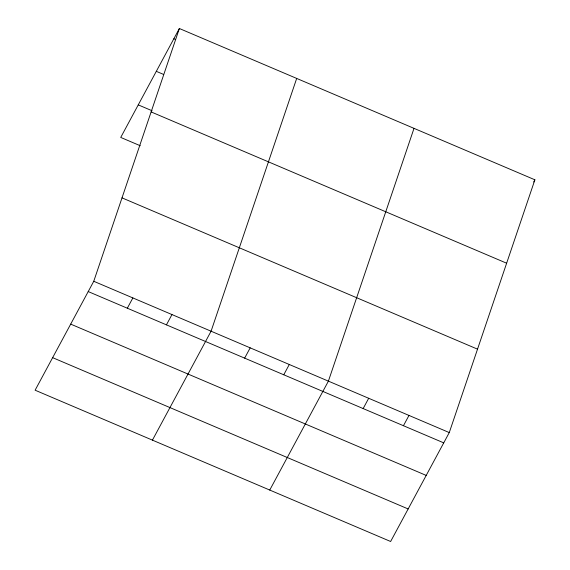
<?xml version="1.0" encoding="UTF-8"?>
<svg xmlns="http://www.w3.org/2000/svg" width="570" height="570" viewBox="0 0 570 570"><rect width="100%" height="100%" fill="white"/><g stroke="black" fill="none" stroke-linecap="round" stroke-linejoin="round"><path stroke-width="0.85" d="M93.758 281.281L179.372 28.5L534.888 179.799L449.274 432.573L390.628 541.5L35.112 390.201L93.758 281.281L449.274 432.573M296.692 78.425L211.078 331.206L152.432 440.133M414.012 128.357L328.398 381.138L269.752 490.058M179.372 28.5L120.726 137.427L140.277 145.742M127.324 308.206L132.867 297.925M166.433 324.85L171.976 314.562M244.644 358.138L250.187 347.85M283.753 374.782L289.296 364.494M363.154 408.569L368.69 398.28M533.705 182.001L534.888 179.799M403.446 425.719L408.982 415.43M173.836 38.788L175.467 39.48M156.308 71.336L163.64 74.456M138.254 104.873L152.105 110.765M151.121 111.92L506.637 263.212M122.009 197.861L477.532 349.161M88.222 291.569L443.738 442.861M70.694 324.116L426.21 475.416M52.632 357.654L408.156 508.953"/></g></svg>
